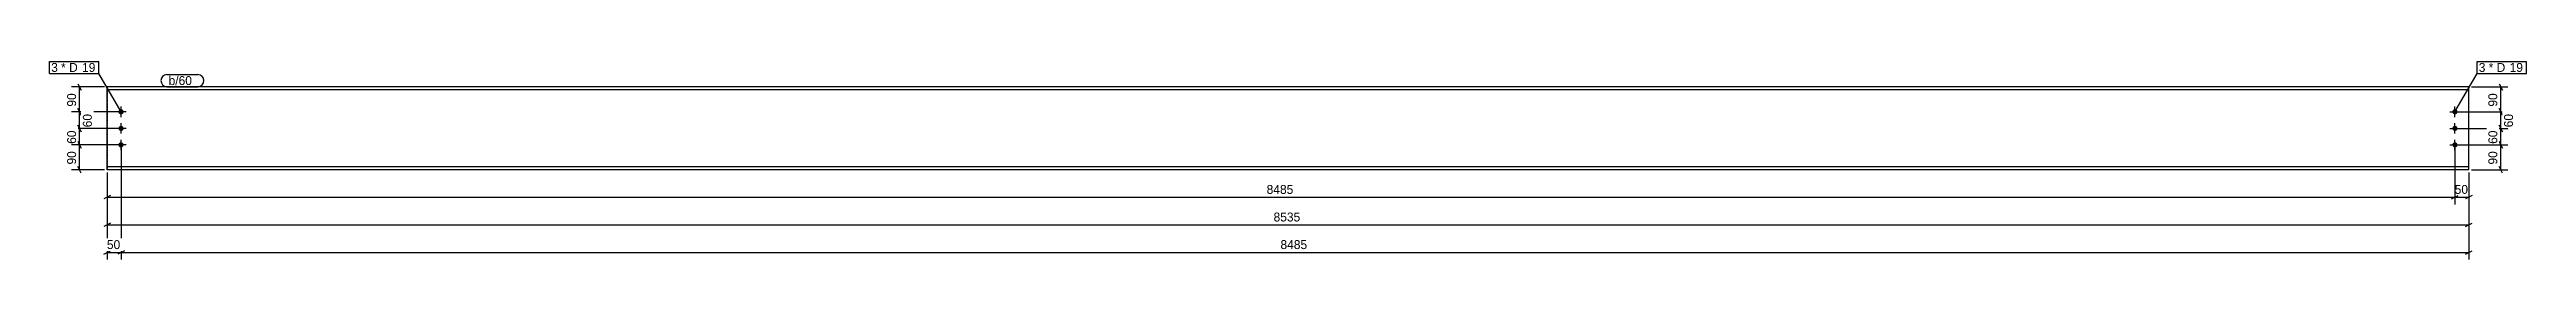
# Model space of a CAD drawing. Header units: millimetres. Extents: x 32 to 8983, y 32 to 750.
import ezdxf

# ---------------------------------------------------------------- set-up
doc = ezdxf.new("R2010")
doc.units = ezdxf.units.MM
doc.linetypes.add('DXK_LINE_DOT4', pattern=[0.9408, 0.4704, -0.4704])
doc.styles.add('Comic Sans MS', font='COMIC.TTF', dxfattribs={"height": 0.2})

msp = doc.modelspace()

# ---------------------------------------------------------------- hatches: boundary and pattern name
at = {"linetype": 'Continuous'}
for points in [[(299.8, 567.6), (299.6, 565.6), (299, 563.7), (298, 562), (296.7, 560.5), (295.1, 559.4), (293.3, 558.6), (291.3, 558.2), (289.3, 558.2), (287.4, 558.6), (285.6, 559.4), (284, 560.5), (282.6, 562), (281.7, 563.7), (281, 565.6), (280.8, 567.6), (281, 569.6), (281.7, 571.5), (282.6, 573.2), (284, 574.7), (285.6, 575.8), (287.4, 576.6), (289.3, 577), (291.3, 577), (293.3, 576.6), (295.1, 575.8), (296.7, 574.7), (298, 573.2), (299, 571.5), (299.6, 569.6)], [(8715.4, 567.6, -1), (8734.4, 567.6, -1)], [(299.8, 507.6), (299.6, 505.6), (299, 503.7), (298, 502), (296.7, 500.5), (295.1, 499.4), (293.3, 498.6), (291.3, 498.2), (289.3, 498.2), (287.4, 498.6), (285.6, 499.4), (284, 500.5), (282.6, 502), (281.7, 503.7), (281, 505.6), (280.8, 507.6), (281, 509.6), (281.7, 511.5), (282.6, 513.2), (284, 514.7), (285.6, 515.8), (287.4, 516.6), (289.3, 517), (291.3, 517), (293.3, 516.6), (295.1, 515.8), (296.7, 514.7), (298, 513.2), (299, 511.5), (299.6, 509.6)], [(299.8, 447.6), (299.6, 445.6), (299, 443.7), (298, 442), (296.7, 440.5), (295.1, 439.4), (293.3, 438.6), (291.3, 438.2), (289.3, 438.2), (287.4, 438.6), (285.6, 439.4), (284, 440.5), (282.6, 442), (281.7, 443.7), (281, 445.6), (280.8, 447.6), (281, 449.6), (281.7, 451.5), (282.6, 453.2), (284, 454.7), (285.6, 455.8), (287.4, 456.6), (289.3, 457), (291.3, 457), (293.3, 456.6), (295.1, 455.8), (296.7, 454.7), (298, 453.2), (299, 451.5), (299.6, 449.6)], [(8715.4, 507.6, -1), (8734.4, 507.6, -1)], [(8715.4, 447.6, -1), (8734.4, 447.6, -1)]]:
    msp.add_hatch(color=3, dxfattribs=at).paths.add_polyline_path(points)

# ---------------------------------------------------------------- linework, layer by layer
at = {"color": 8, "linetype": 'Continuous'}
for p, q in [((230.3, 657.6), (111.9, 657.6)), ((134.3, 669.6), (146.3, 645.6)), ((140.3, 567.6), (140.3, 657.6)), ((8784.9, 657.6), (8915.9, 657.6)), ((8884.3, 669.6), (8896.3, 645.6)), ((8890.3, 567.6), (8890.3, 657.6)), ((280.3, 567.6), (111.9, 567.6)), ((146.3, 555.6), (134.3, 579.6)), ((8734.9, 567.6), (8915.9, 567.6)), ((8896.3, 555.6), (8884.3, 579.6)), ((280.3, 447.6), (111.9, 447.6)), ((280.3, 507.6), (114.7, 507.6)), ((146.3, 495.6), (134.3, 519.6)), ((146.3, 435.6), (134.3, 459.6)), ((8734.9, 507.6), (8918.7, 507.6)), ((8734.9, 447.6), (8915.9, 447.6)), ((8896.3, 495.6), (8884.3, 519.6)), ((8896.3, 435.6), (8884.3, 459.6)), ((146.3, 345.6), (134.3, 369.6)), ((290.3, 437.6), (290.3, 32)), ((290.3, 437.6), (290.3, 32)), ((8724.9, 437.6), (8724.9, 232)), ((8896.3, 345.6), (8884.3, 369.6)), ((230.3, 357.6), (111.9, 357.6)), ((240.3, 347.6), (240.3, 232)), ((240.3, 347.6), (240.3, 132)), ((240.3, 347.6), (240.3, 32)), ((8774.9, 347.6), (8774.9, 232)), ((8784.9, 357.6), (8915.9, 357.6)), ((252.3, 263.6), (228.3, 251.6)), ((8712.9, 251.6), (8736.9, 263.6)), ((8724.9, 257.6), (8774.9, 257.6)), ((8786.9, 263.6), (8762.9, 251.6)), ((252.3, 163.6), (228.3, 151.6)), ((240.3, 157.6), (8774.9, 157.6)), ((8762.9, 151.6), (8786.9, 163.6)), ((228.3, 51.6), (252.3, 63.6)), ((240.3, 57.6), (290.3, 57.6)), ((302.3, 63.6), (278.3, 51.6)), ((302.3, 63.6), (278.3, 51.6)), ((290.3, 57.6), (8774.9, 57.6)), ((8762.9, 51.6), (8786.9, 63.6))]:
    msp.add_line(p, q, dxfattribs=at)
at = {"color": 7, "linetype": 'Continuous'}
for p, q in [((240.3, 646.9), (240.3, 657.6)), ((8774.9, 657.6), (240.3, 657.6)), ((240.3, 368.3), (240.3, 646.9)), ((240.3, 646.9), (240.3, 646.9)), ((8774.9, 646.9), (240.3, 646.9)), ((8774.9, 357.6), (8774.9, 657.6)), ((240.3, 357.6), (240.3, 368.3)), ((240.3, 368.3), (240.3, 368.3)), ((8774.9, 368.3), (240.3, 368.3)), ((8774.9, 357.6), (240.3, 357.6))]:
    msp.add_line(p, q, dxfattribs=at)
at = {"color": 7, "linetype": 'DXK_LINE_DOT4'}
for p, q in [((240.3, 657.6), (240.3, 657.6)), ((240.3, 657.6), (240.3, 646.9)), ((240.3, 646.9), (240.3, 646.9)), ((240.3, 646.9), (240.3, 368.3)), ((240.3, 368.3), (240.3, 368.3)), ((240.3, 368.3), (240.3, 357.6)), ((240.3, 357.6), (240.3, 357.6))]:
    msp.add_line(p, q, dxfattribs=at)
at = {"color": 3, "linetype": 'Continuous'}
for p, q in [((309.3, 567.6), (271.3, 567.6)), ((290.3, 548.6), (290.3, 586.6)), ((8705.9, 567.6), (8743.9, 567.6)), ((8724.9, 548.6), (8724.9, 586.6)), ((309.3, 507.6), (271.3, 507.6)), ((309.3, 447.6), (271.3, 447.6)), ((290.3, 488.6), (290.3, 526.6)), ((290.3, 428.6), (290.3, 466.6)), ((8705.9, 507.6), (8743.9, 507.6)), ((8705.9, 447.6), (8743.9, 447.6)), ((8724.9, 488.6), (8724.9, 526.6)), ((8724.9, 428.6), (8724.9, 466.6))]:
    msp.add_line(p, q, dxfattribs=at)

# ---------------------------------------------------------------- wipeouts: each hides what was drawn before it
at = {"color": 0}
for points in [[(64.1, 712.2), (64.1, 744.2), (38, 744.2), (38, 712.2)], [(8837, 712.2), (8837, 744.2), (8810.9, 744.2), (8810.9, 712.2)]]:
    msp.add_wipeout(points, dxfattribs=at)

# ---------------------------------------------------------------- next in the draw order: wipeouts: each hides what was drawn before it
for points in [[(64.1, 712.2), (64.1, 744.2), (38, 744.2), (38, 712.2)], [(8837, 712.2), (8837, 744.2), (8810.9, 744.2), (8810.9, 712.2)], [(134.3, 645.1), (89.5, 645.1), (89.5, 580.1), (134.3, 580.1)], [(561.6, 664.6), (561.6, 696.6), (462.3, 696.6), (462.3, 664.6)], [(8884.3, 645.1), (8839.5, 645.1), (8839.5, 580.1), (8884.3, 580.1)], [(8782.4, 263.6), (8782.4, 308.4), (8717.5, 308.4), (8717.5, 263.6)], [(4566.2, 163.6), (4566.2, 208.4), (4449.1, 208.4), (4449.1, 163.6)], [(297.8, 63.6), (297.8, 108.4), (232.9, 108.4), (232.9, 63.6)], [(4591.2, 63.6), (4591.2, 108.4), (4474.1, 108.4), (4474.1, 63.6)]]:
    msp.add_wipeout(points, dxfattribs=at)

# ---------------------------------------------------------------- next in the draw order: linework, layer by layer
at = {"color": 8, "linetype": 'Continuous'}
for p, q in [((280.3, 567.6), (114.7, 567.6)), ((134.3, 579.6), (146.3, 555.6)), ((140.3, 507.6), (140.3, 567.6)), ((8734.9, 567.6), (8918.7, 567.6)), ((8884.3, 579.6), (8896.3, 555.6)), ((8890.3, 507.6), (8890.3, 567.6)), ((8724.9, 437.6), (8724.9, 232)), ((8774.9, 347.6), (8774.9, 132)), ((8774.9, 347.6), (8774.9, 32)), ((240.3, 257.6), (8724.9, 257.6)), ((8712.9, 251.6), (8736.9, 263.6))]:
    msp.add_line(p, q, dxfattribs=at)

# ---------------------------------------------------------------- next in the draw order: texts
at = {"color": 3, "style": 'Comic Sans MS'}
for p in [(127.9, 586.5), (8877.9, 586.5)]:
    msp.add_text('90', height=32.38, rotation=90.00021, dxfattribs=at).set_placement(p)
for s, p in [('50', (8723.9, 270)), ('8535', (4455.5, 170)), ('50', (239.3, 70)), ('8485', (4480.5, 70))]:
    msp.add_text(s, height=32.38, dxfattribs=at).set_placement(p)

# ---------------------------------------------------------------- next in the draw order: wipeouts: each hides what was drawn before it
at = {"color": 0}
for points in [[(139.9, 712.2), (139.9, 744.2), (73.7, 744.2), (73.7, 712.2)], [(8912.8, 712.2), (8912.8, 744.2), (8846.6, 744.2), (8846.6, 712.2)], [(561.6, 664.6), (561.6, 696.6), (462.3, 696.6), (462.3, 664.6)]]:
    msp.add_wipeout(points, dxfattribs=at)

# ---------------------------------------------------------------- next in the draw order: linework, layer by layer
at = {"color": 7, "linetype": 'Continuous'}
for p, q in [((456.3, 702.6), (567.6, 702.6)), ((456.3, 658.6), (567.6, 658.6))]:
    msp.add_line(p, q, dxfattribs=at)
for centre, start, end in [((456.3, 680.6), 90, 270), ((567.6, 680.6), 270, 90)]:
    msp.add_arc(centre, 22, start, end, dxfattribs=at)

# ---------------------------------------------------------------- next in the draw order: texts
at = {"color": 3, "style": 'Comic Sans MS'}
msp.add_text('b/60', height=32.38, dxfattribs=at).set_placement((462.3, 664.6))

# ---------------------------------------------------------------- next in the draw order: wipeouts: each hides what was drawn before it
at = {"color": 0}
for points in [[(139.9, 712.2), (139.9, 744.2), (73.7, 744.2), (73.7, 712.2)], [(8912.8, 712.2), (8912.8, 744.2), (8846.6, 744.2), (8846.6, 712.2)], [(191.1, 570.1), (146.3, 570.1), (146.3, 505.1), (191.1, 505.1)], [(8941.1, 570.1), (8896.3, 570.1), (8896.3, 505.1), (8941.1, 505.1)], [(4541.2, 263.6), (4541.2, 308.4), (4424.1, 308.4), (4424.1, 263.6)]]:
    msp.add_wipeout(points, dxfattribs=at)

# ---------------------------------------------------------------- next in the draw order: linework, layer by layer
at = {"color": 7, "linetype": 'Continuous'}
for p, q in [((32, 706.2), (32, 750.2)), ((8804.9, 706.2), (8804.9, 750.2)), ((8724.9, 567.6), (8804.9, 706.2))]:
    msp.add_line(p, q, dxfattribs=at)
at = {"color": 8, "linetype": 'Continuous'}
for p, q in [((280.3, 507.6), (111.9, 507.6)), ((134.3, 519.6), (146.3, 495.6)), ((140.3, 447.6), (140.3, 507.6)), ((8734.9, 507.6), (8915.9, 507.6)), ((8884.3, 519.6), (8896.3, 495.6)), ((8890.3, 447.6), (8890.3, 507.6))]:
    msp.add_line(p, q, dxfattribs=at)

# ---------------------------------------------------------------- next in the draw order: texts
at = {"color": 3, "style": 'Comic Sans MS'}
for s, height, p in [('3', 32.4, (38, 712.2)), ('3', 32.4, (8810.9, 712.2)), ('8485', 32.38, (4430.5, 270))]:
    msp.add_text(s, height=height, dxfattribs=at).set_placement(p)
for p in [(184.7, 511.5), (8934.7, 511.5)]:
    msp.add_text('60', height=32.38, rotation=90.00021, dxfattribs=at).set_placement(p)

# ---------------------------------------------------------------- next in the draw order: wipeouts: each hides what was drawn before it
at = {"color": 0}
for points in [[(194.7, 712.2), (194.7, 744.2), (149.5, 744.2), (149.5, 712.2)], [(8967.7, 712.2), (8967.7, 744.2), (8922.4, 744.2), (8922.4, 712.2)]]:
    msp.add_wipeout(points, dxfattribs=at)

# ---------------------------------------------------------------- next in the draw order: wipeouts: each hides what was drawn before it
for points in [[(194.7, 712.2), (194.7, 744.2), (149.5, 744.2), (149.5, 712.2)], [(8967.7, 712.2), (8967.7, 744.2), (8922.4, 744.2), (8922.4, 712.2)], [(134.3, 510.1), (89.5, 510.1), (89.5, 445.1), (134.3, 445.1)], [(8884.3, 510.1), (8839.5, 510.1), (8839.5, 445.1), (8884.3, 445.1)]]:
    msp.add_wipeout(points, dxfattribs=at)

# ---------------------------------------------------------------- next in the draw order: linework, layer by layer
at = {"color": 7, "linetype": 'Continuous'}
for p, q in [((32, 750.2), (210.3, 750.2)), ((210.3, 706.2), (210.3, 750.2)), ((8804.9, 750.2), (8983.3, 750.2)), ((8983.3, 706.2), (8983.3, 750.2)), ((32, 706.2), (210.3, 706.2)), ((290.3, 567.6), (210.3, 706.2)), ((8804.9, 706.2), (8983.3, 706.2))]:
    msp.add_line(p, q, dxfattribs=at)
at = {"color": 8, "linetype": 'Continuous'}
for p, q in [((280.3, 447.6), (111.9, 447.6)), ((134.3, 459.6), (146.3, 435.6)), ((140.3, 357.6), (140.3, 447.6)), ((8734.9, 447.6), (8915.9, 447.6)), ((8884.3, 459.6), (8896.3, 435.6)), ((8890.3, 357.6), (8890.3, 447.6))]:
    msp.add_line(p, q, dxfattribs=at)

# ---------------------------------------------------------------- next in the draw order: texts
at = {"color": 3, "style": 'Comic Sans MS'}
for s, p in [('* D', (73.7, 712.2)), ('19', (149.5, 712.2)), ('* D', (8846.6, 712.2)), ('19', (8922.4, 712.2))]:
    msp.add_text(s, height=32.38, dxfattribs=at).set_placement(p)
for p in [(127.9, 451.5), (8877.9, 451.5)]:
    msp.add_text('60', height=32.38, rotation=90.00021, dxfattribs=at).set_placement(p)

# ---------------------------------------------------------------- next in the draw order: wipeouts: each hides what was drawn before it
at = {"color": 0}
for points in [[(134.3, 435.1), (89.5, 435.1), (89.5, 370.1), (134.3, 370.1)], [(8884.3, 435.1), (8839.5, 435.1), (8839.5, 370.1), (8884.3, 370.1)]]:
    msp.add_wipeout(points, dxfattribs=at)

# ---------------------------------------------------------------- next in the draw order: texts
at = {"color": 3, "style": 'Comic Sans MS'}
for p in [(127.9, 376.5), (8877.9, 376.5)]:
    msp.add_text('90', height=32.38, rotation=90.00021, dxfattribs=at).set_placement(p)

doc.saveas('drawing.dxf')
